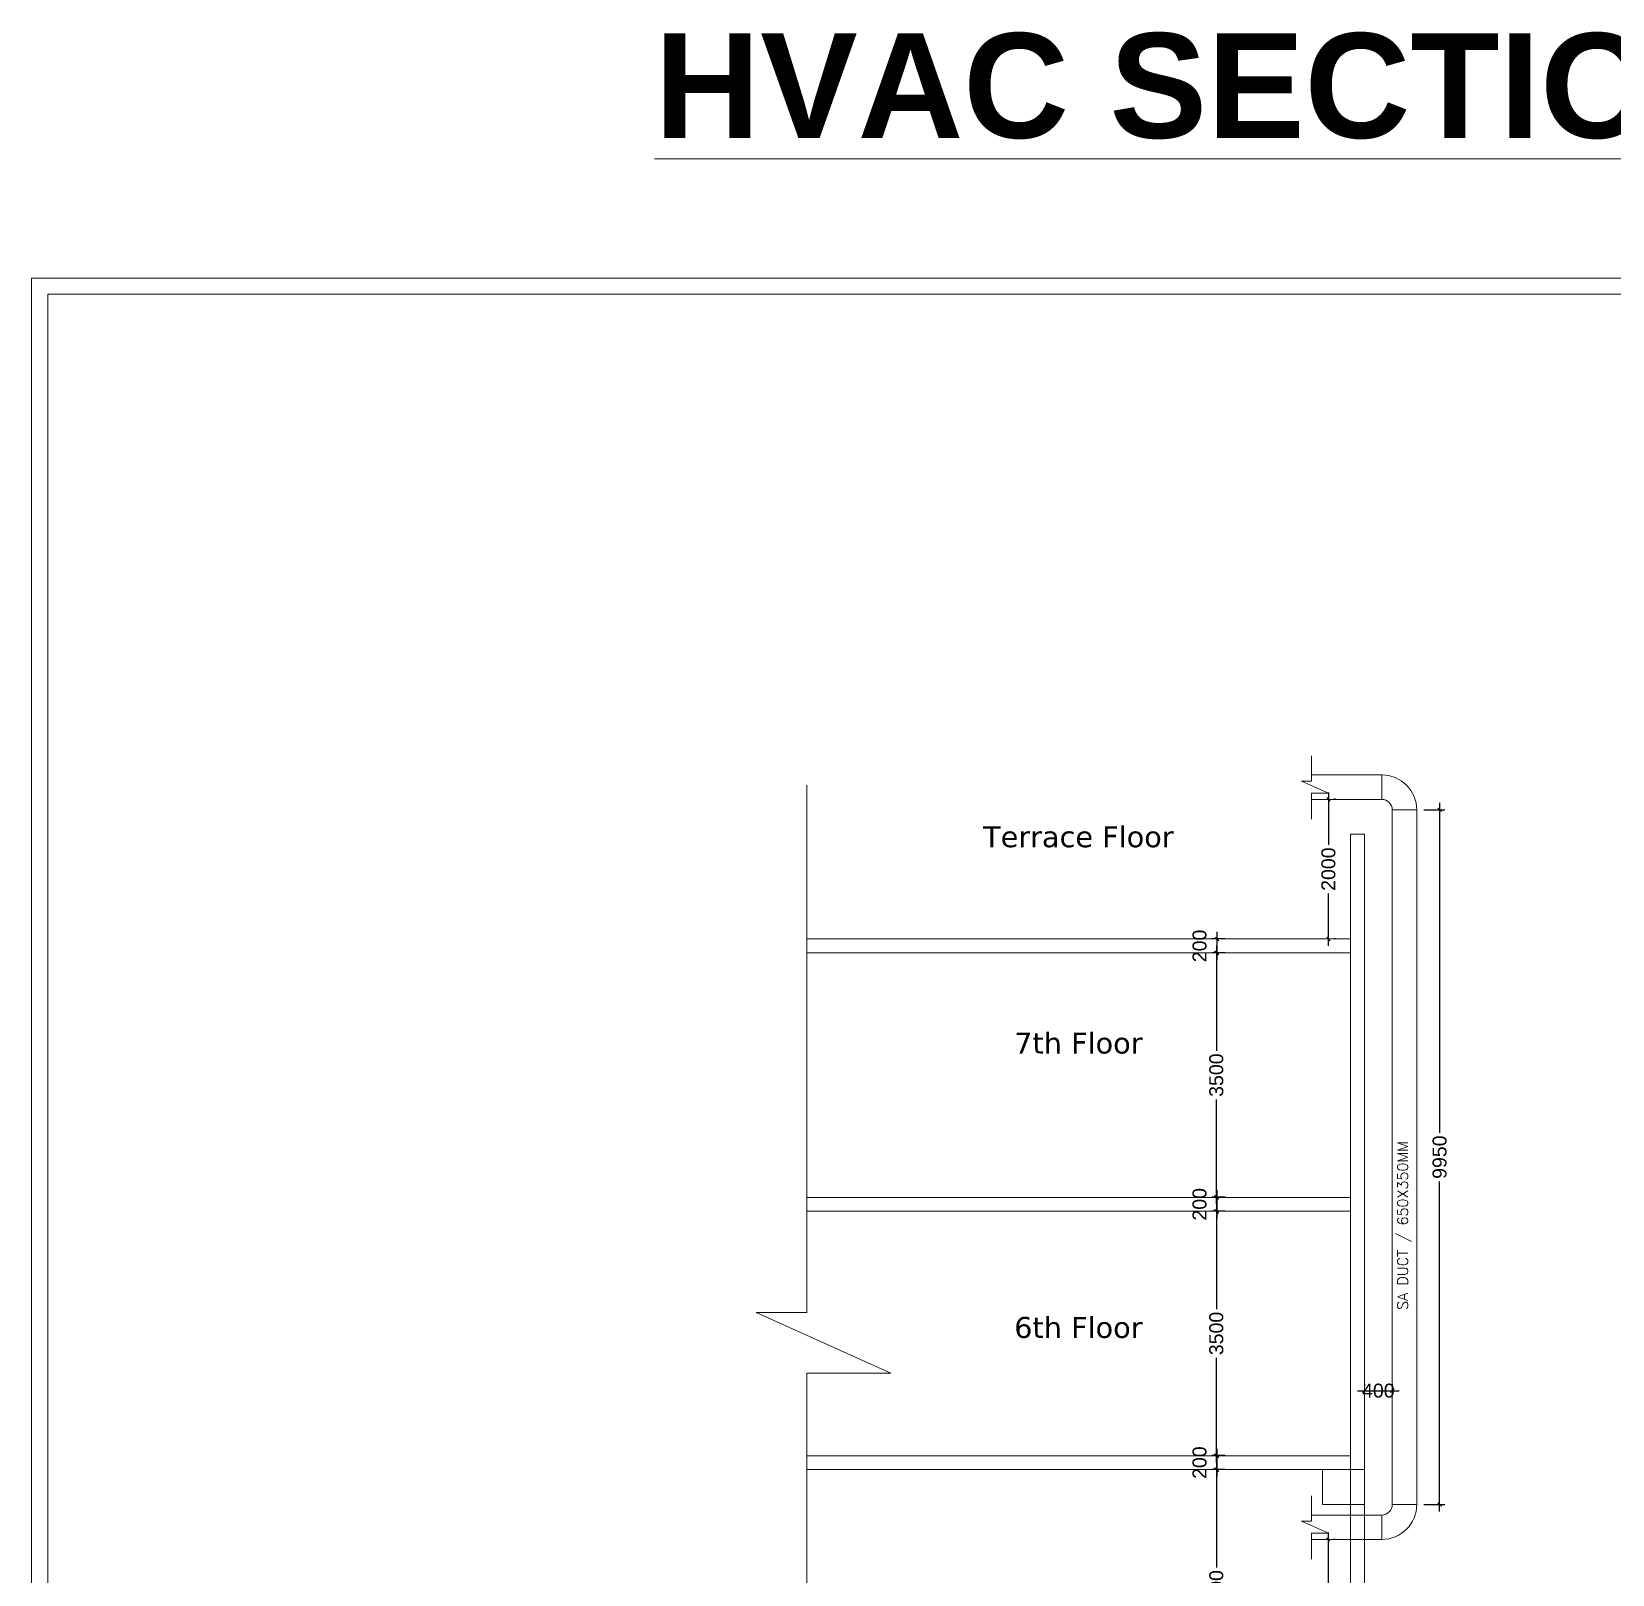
# Model space of a CAD drawing. Extents: x 3552052 to 4102982, y -707811 to -630695.
# Drawn here: x 4057901 to 4080548, y -652790 to -630695 of the extents above; entities that cross this region are included whole.
import ezdxf

# ---------------------------------------------------------------- set-up
doc = ezdxf.new("R2010")
doc.units = 0
doc.header["$LTSCALE"] = 6
doc.header["$MEASUREMENT"] = 0
doc.layers.get('0').update_dxf_attribs({"linetype": 'CONTINUOUS', "lineweight": 0})
doc.layers.get('Defpoints').update_dxf_attribs({"linetype": 'CONTINUOUS', "lineweight": 0})
for name, color, linetype, lineweight in [('MEP_HVAC_RA_DUCT', 1, 'CONTINUOUS', 0), ('MEP_HVAC_SUPPLY_AIR_DUCT', 3, 'CONTINUOUS', 0), ('MEP_HVAC_TEXT', 7, 'CONTINUOUS', 0), ('TITLE', 7, 'CONTINUOUS', 0)]:
    doc.layers.add(name, color=color, linetype=linetype, lineweight=lineweight)
doc.styles.add('ARIAL', font='arial.ttf')
doc.styles.add('VERDANA', font='verdana.ttf')
doc.dimstyles.new('TEXT', dxfattribs={"dimscale": 0, "dimtxt": 500, "dimasz": 100, "dimexe": 75, "dimexo": 100, "dimgap": 50, "dimtad": 0, "dimdec": 0, "dimzin": 0, "dimdsep": 46, "dimtxsty": 'ARIAL', "dimblk": 'OBLIQUE', "dimcen": 0.09, "dimdle": 100, "dimclrd": 256, "dimclre": 256, "dimclrt": 6, "dimadec": 0, "dimazin": 0, "dimtfac": 1, "dimtdec": 0, "dimtofl": 0, "dimtmove": 2, "dimatfit": 3, "dimfxl": 1, "dimfrac": 2, "dimtolj": 1, "dimtzin": 0, "dimarcsym": 0})

# ---------------------------------------------------------------- blocks, each defined once
blk = doc.blocks.new('_Oblique')
at = {"color": 0, "linetype": 'ByBlock', "lineweight": -2}
blk.add_line((-0.5, -0.5), (0.5, 0.5), dxfattribs=at)
blk = doc.blocks.new('*D677')
at = {"layer": 'Defpoints', "color": 0, "linetype": 'ByBlock', "transparency": 16777216}
for p in [(4076477, -652290), (4076477, -654790), (4076477, -654790)]:
    blk.add_point(p, dxfattribs=at)
at = {"layer": 'MEP_HVAC_RA_DUCT', "linetype": 'ByBlock', "lineweight": -2, "transparency": 16777216}
for p, q in [((4076477, -652190), (4076477, -653190)), ((4076577, -652290), (4076552, -652290)), ((4076477, -654890), (4076477, -653890)), ((4076577, -654790), (4076552, -654790))]:
    blk.add_line(p, q, dxfattribs=at)
at = {"layer": 'MEP_HVAC_RA_DUCT', "linetype": 'ByBlock', "lineweight": -2, "transparency": 16777216, "xscale": 50, "yscale": 50, "zscale": 50}
for p, rotation in [((4076477, -652290), 90), ((4076477, -654790), 270)]:
    blk.add_blockref('_Oblique', p, dxfattribs=dict(at, rotation=rotation))
at = {"layer": 'MEP_HVAC_RA_DUCT', "color": 6, "linetype": 'ByBlock', "transparency": 16777216, "insert": (4076477, -653540), "char_height": 200, "attachment_point": 5, "rotation": 90, "style": 'ARIAL'}
blk.add_mtext('\\A1;2500', dxfattribs=at)
blk = doc.blocks.new('*D678')
at = {"layer": 'Defpoints', "color": 0, "linetype": 'ByBlock', "transparency": 16777216}
for p in [(4076995, -650160), (4077395, -650160), (4077395, -650160)]:
    blk.add_point(p, dxfattribs=at)
at = {"layer": 'MEP_HVAC_RA_DUCT', "linetype": 'ByBlock', "lineweight": -2, "transparency": 16777216}
for p, q in [((4076895, -650160), (4077495, -650160)), ((4076995, -650060), (4076995, -650085)), ((4077395, -650060), (4077395, -650085))]:
    blk.add_line(p, q, dxfattribs=at)
at = {"layer": 'MEP_HVAC_RA_DUCT', "linetype": 'ByBlock', "lineweight": -2, "transparency": 16777216, "xscale": 50, "yscale": 50, "zscale": 50, "rotation": 180}
blk.add_blockref('_Oblique', (4076995, -650160), dxfattribs=at)
at = {"layer": 'MEP_HVAC_RA_DUCT', "linetype": 'ByBlock', "lineweight": -2, "transparency": 16777216, "xscale": 50, "yscale": 50, "zscale": 50}
blk.add_blockref('_Oblique', (4077395, -650160), dxfattribs=at)
at = {"layer": 'MEP_HVAC_RA_DUCT', "color": 6, "linetype": 'ByBlock', "transparency": 16777216, "insert": (4077195, -650160), "char_height": 200, "attachment_point": 5, "style": 'ARIAL'}
blk.add_mtext('\\A1;400', dxfattribs=at)
blk = doc.blocks.new('*D679')
at = {"layer": 'Defpoints', "color": 0, "linetype": 'ByBlock', "transparency": 16777216}
for p in [(4077745, -641840), (4078073, -641840), (4077745, -651790)]:
    blk.add_point(p, dxfattribs=at)
at = {"layer": 'MEP_HVAC_RA_DUCT', "linetype": 'ByBlock', "lineweight": -2, "transparency": 16777216}
for p, q in [((4078073, -641740), (4078073, -646467)), ((4077845, -641840), (4078148, -641840)), ((4078073, -651890), (4078073, -647164)), ((4077845, -651790), (4078148, -651790))]:
    blk.add_line(p, q, dxfattribs=at)
at = {"layer": 'MEP_HVAC_RA_DUCT', "linetype": 'ByBlock', "lineweight": -2, "transparency": 16777216, "xscale": 50, "yscale": 50, "zscale": 50}
for p, rotation in [((4078073, -641840), 90), ((4078073, -651790), 270)]:
    blk.add_blockref('_Oblique', p, dxfattribs=dict(at, rotation=rotation))
at = {"layer": 'MEP_HVAC_RA_DUCT', "color": 6, "linetype": 'ByBlock', "transparency": 16777216, "insert": (4078073, -646815), "char_height": 200, "attachment_point": 5, "rotation": 90, "style": 'ARIAL'}
blk.add_mtext('\\A1;9950', dxfattribs=at)
blk = doc.blocks.new('*D680')
at = {"layer": 'Defpoints', "color": 0, "linetype": 'ByBlock', "transparency": 16777216}
for p in [(4074874, -651290), (4074874, -651290), (4074874, -654790)]:
    blk.add_point(p, dxfattribs=at)
at = {"layer": 'MEP_HVAC_RA_DUCT', "linetype": 'ByBlock', "lineweight": -2, "transparency": 16777216}
for p, q in [((4074874, -651190), (4074874, -652692)), ((4074974, -651290), (4074949, -651290)), ((4074874, -654890), (4074874, -653389)), ((4074974, -654790), (4074949, -654790))]:
    blk.add_line(p, q, dxfattribs=at)
at = {"layer": 'MEP_HVAC_RA_DUCT', "linetype": 'ByBlock', "lineweight": -2, "transparency": 16777216, "xscale": 50, "yscale": 50, "zscale": 50}
for p, rotation in [((4074874, -651290), 90), ((4074874, -654790), 270)]:
    blk.add_blockref('_Oblique', p, dxfattribs=dict(at, rotation=rotation))
at = {"layer": 'MEP_HVAC_RA_DUCT', "color": 6, "linetype": 'ByBlock', "transparency": 16777216, "insert": (4074874, -653040), "char_height": 200, "attachment_point": 5, "rotation": 90, "style": 'ARIAL'}
blk.add_mtext('\\A1;3500', dxfattribs=at)
blk = doc.blocks.new('*D681')
at = {"layer": 'Defpoints', "color": 0, "linetype": 'ByBlock', "transparency": 16777216}
for p in [(4074886, -651090), (4075102, -651090), (4075102, -651290)]:
    blk.add_point(p, dxfattribs=at)
at = {"layer": 'MEP_HVAC_RA_DUCT', "linetype": 'ByBlock', "lineweight": -2, "transparency": 16777216}
for p, q in [((4075002, -651090), (4074811, -651090)), ((4074886, -651390), (4074886, -650990)), ((4075002, -651290), (4074811, -651290))]:
    blk.add_line(p, q, dxfattribs=at)
at = {"layer": 'MEP_HVAC_RA_DUCT', "linetype": 'ByBlock', "lineweight": -2, "transparency": 16777216, "xscale": 50, "yscale": 50, "zscale": 50}
for p, rotation in [((4074886, -651090), 90), ((4074886, -651290), 270)]:
    blk.add_blockref('_Oblique', p, dxfattribs=dict(at, rotation=rotation))
at = {"layer": 'MEP_HVAC_RA_DUCT', "color": 6, "linetype": 'ByBlock', "transparency": 16777216, "insert": (4074634, -651190), "char_height": 200, "attachment_point": 5, "rotation": 90, "style": 'ARIAL'}
blk.add_mtext('\\A1;200', dxfattribs=at)
blk = doc.blocks.new('*D682')
at = {"layer": 'Defpoints', "color": 0, "linetype": 'ByBlock', "transparency": 16777216}
for p in [(4074874, -647590), (4074874, -647590), (4074874, -651090)]:
    blk.add_point(p, dxfattribs=at)
at = {"layer": 'MEP_HVAC_RA_DUCT', "linetype": 'ByBlock', "lineweight": -2, "transparency": 16777216}
for p, q in [((4074874, -647490), (4074874, -648992)), ((4074974, -647590), (4074949, -647590)), ((4074874, -651190), (4074874, -649689)), ((4074974, -651090), (4074949, -651090))]:
    blk.add_line(p, q, dxfattribs=at)
at = {"layer": 'MEP_HVAC_RA_DUCT', "linetype": 'ByBlock', "lineweight": -2, "transparency": 16777216, "xscale": 50, "yscale": 50, "zscale": 50}
for p, rotation in [((4074874, -647590), 90), ((4074874, -651090), 270)]:
    blk.add_blockref('_Oblique', p, dxfattribs=dict(at, rotation=rotation))
at = {"layer": 'MEP_HVAC_RA_DUCT', "color": 6, "linetype": 'ByBlock', "transparency": 16777216, "insert": (4074874, -649340), "char_height": 200, "attachment_point": 5, "rotation": 90, "style": 'ARIAL'}
blk.add_mtext('\\A1;3500', dxfattribs=at)
blk = doc.blocks.new('*D683')
at = {"layer": 'Defpoints', "color": 0, "linetype": 'ByBlock', "transparency": 16777216}
for p in [(4074886, -647390), (4075102, -647390), (4075102, -647590)]:
    blk.add_point(p, dxfattribs=at)
at = {"layer": 'MEP_HVAC_RA_DUCT', "linetype": 'ByBlock', "lineweight": -2, "transparency": 16777216}
for p, q in [((4075002, -647390), (4074811, -647390)), ((4074886, -647690), (4074886, -647290)), ((4075002, -647590), (4074811, -647590))]:
    blk.add_line(p, q, dxfattribs=at)
at = {"layer": 'MEP_HVAC_RA_DUCT', "linetype": 'ByBlock', "lineweight": -2, "transparency": 16777216, "xscale": 50, "yscale": 50, "zscale": 50}
for p, rotation in [((4074886, -647390), 90), ((4074886, -647590), 270)]:
    blk.add_blockref('_Oblique', p, dxfattribs=dict(at, rotation=rotation))
at = {"layer": 'MEP_HVAC_RA_DUCT', "color": 6, "linetype": 'ByBlock', "transparency": 16777216, "insert": (4074634, -647490), "char_height": 200, "attachment_point": 5, "rotation": 90, "style": 'ARIAL'}
blk.add_mtext('\\A1;200', dxfattribs=at)
blk = doc.blocks.new('*D684')
at = {"layer": 'Defpoints', "color": 0, "linetype": 'ByBlock', "transparency": 16777216}
for p in [(4074874, -643890), (4074874, -643890), (4074874, -647390)]:
    blk.add_point(p, dxfattribs=at)
at = {"layer": 'MEP_HVAC_RA_DUCT', "linetype": 'ByBlock', "lineweight": -2, "transparency": 16777216}
for p, q in [((4074874, -643790), (4074874, -645292)), ((4074974, -643890), (4074949, -643890)), ((4074874, -647490), (4074874, -645989)), ((4074974, -647390), (4074949, -647390))]:
    blk.add_line(p, q, dxfattribs=at)
at = {"layer": 'MEP_HVAC_RA_DUCT', "linetype": 'ByBlock', "lineweight": -2, "transparency": 16777216, "xscale": 50, "yscale": 50, "zscale": 50}
for p, rotation in [((4074874, -643890), 90), ((4074874, -647390), 270)]:
    blk.add_blockref('_Oblique', p, dxfattribs=dict(at, rotation=rotation))
at = {"layer": 'MEP_HVAC_RA_DUCT', "color": 6, "linetype": 'ByBlock', "transparency": 16777216, "insert": (4074874, -645640), "char_height": 200, "attachment_point": 5, "rotation": 90, "style": 'ARIAL'}
blk.add_mtext('\\A1;3500', dxfattribs=at)
blk = doc.blocks.new('*D685')
at = {"layer": 'Defpoints', "color": 0, "linetype": 'ByBlock', "transparency": 16777216}
for p in [(4074886, -643690), (4075102, -643690), (4075102, -643890)]:
    blk.add_point(p, dxfattribs=at)
at = {"layer": 'MEP_HVAC_RA_DUCT', "linetype": 'ByBlock', "lineweight": -2, "transparency": 16777216}
for p, q in [((4074886, -643990), (4074886, -643590)), ((4075002, -643690), (4074811, -643690)), ((4075002, -643890), (4074811, -643890))]:
    blk.add_line(p, q, dxfattribs=at)
at = {"layer": 'MEP_HVAC_RA_DUCT', "linetype": 'ByBlock', "lineweight": -2, "transparency": 16777216, "xscale": 50, "yscale": 50, "zscale": 50}
for p, rotation in [((4074886, -643690), 90), ((4074886, -643890), 270)]:
    blk.add_blockref('_Oblique', p, dxfattribs=dict(at, rotation=rotation))
at = {"layer": 'MEP_HVAC_RA_DUCT', "color": 6, "linetype": 'ByBlock', "transparency": 16777216, "insert": (4074634, -643790), "char_height": 200, "attachment_point": 5, "rotation": 90, "style": 'ARIAL'}
blk.add_mtext('\\A1;200', dxfattribs=at)
blk = doc.blocks.new('*D686')
at = {"layer": 'Defpoints', "color": 0, "linetype": 'ByBlock', "transparency": 16777216}
for p in [(4076480, -641690), (4076480, -643690), (4076480, -643690)]:
    blk.add_point(p, dxfattribs=at)
at = {"layer": 'MEP_HVAC_RA_DUCT', "linetype": 'ByBlock', "lineweight": -2, "transparency": 16777216}
for p, q in [((4076480, -641590), (4076480, -642340)), ((4076580, -641690), (4076555, -641690)), ((4076480, -643790), (4076480, -643040)), ((4076580, -643690), (4076555, -643690))]:
    blk.add_line(p, q, dxfattribs=at)
at = {"layer": 'MEP_HVAC_RA_DUCT', "linetype": 'ByBlock', "lineweight": -2, "transparency": 16777216, "xscale": 50, "yscale": 50, "zscale": 50}
for p, rotation in [((4076480, -641690), 90), ((4076480, -643690), 270)]:
    blk.add_blockref('_Oblique', p, dxfattribs=dict(at, rotation=rotation))
at = {"layer": 'MEP_HVAC_RA_DUCT', "color": 6, "linetype": 'ByBlock', "transparency": 16777216, "insert": (4076480, -642690), "char_height": 200, "attachment_point": 5, "rotation": 90, "style": 'ARIAL'}
blk.add_mtext('\\A1;2000', dxfattribs=at)

msp = doc.modelspace()

# ---------------------------------------------------------------- linework, layer by layer
for points in [[(4102982.1, -634223.7), (4102982.1, -666235.1), (4057900.9, -666235.1), (4057900.9, -634223.7)], [(4102750.3, -634455.5), (4102750.3, -666003.3), (4058132.8, -666003.3), (4058132.8, -634455.5)]]:
    msp.add_lwpolyline(points, close=True)
at = {"layer": 'MEP_HVAC_RA_DUCT', "color": 8, "linetype": 'ByBlock'}
for p, q in [((4076239.2, -641066.9), (4076239.2, -641428.5)), ((4076239.2, -641428.5), (4076094.3, -641428.5)), ((4076094.3, -641428.5), (4076480.4, -641602.2)), ((4076480.4, -641602.2), (4076239.2, -641602.2)), ((4076239.2, -641602.2), (4076239.2, -641974.2)), ((4076995.1, -642190.4), (4076795.1, -642190.4)), ((4076795.1, -642190.4), (4076795.1, -656990.4)), ((4076995.1, -656990.4), (4076995.1, -642190.4)), ((4076239.2, -651666.9), (4076239.2, -652028.5)), ((4076239.2, -652028.5), (4076094.3, -652028.5)), ((4076094.3, -652028.5), (4076480.4, -652202.2)), ((4076480.4, -652202.2), (4076239.2, -652202.2)), ((4076239.2, -652202.2), (4076239.2, -652574.2))]:
    msp.add_line(p, q, dxfattribs=at)
for points in [[(4069006.5, -641486.7), (4069006.5, -649040.9), (4068282.3, -649040.9), (4070212.4, -649909.2), (4069006.5, -649909.2), (4069006.5, -656990.4)], [(4076795.1, -643690.4), (4069006.5, -643690.4)], [(4076795.1, -643890.4), (4069006.5, -643890.4)], [(4076795.1, -647390.4), (4069006.5, -647390.4)], [(4076795.1, -647590.4), (4069006.5, -647590.4)], [(4076795.1, -651090.4), (4069006.5, -651090.4)], [(4076795.1, -651290.4), (4069006.5, -651290.4)], [(4076395.1, -651290.4), (4076395.1, -651790.4), (4076995.1, -651790.4), (4076995.1, -651290.4), (4076395.1, -651290.4)]]:
    msp.add_lwpolyline(points, dxfattribs=at)
at = {"layer": 'MEP_HVAC_SUPPLY_AIR_DUCT', "linetype": 'ByBlock'}
for points in [[(4077245.1, -652290.4, 0.4142136), (4077745.1, -651790.4), (4077745.1, -643690.4), (4077745.1, -641840.4, 0.4142136), (4077245.1, -641340.4), (4076239.2, -641340.4)], [(4077245.1, -651940.4, 0.4142136), (4077395.1, -651790.4), (4077395.1, -643690.4), (4077395.1, -641840.4, 0.4142136), (4077245.1, -641690.4), (4076239.2, -641690.4)]]:
    msp.add_lwpolyline(points, format="xyb", dxfattribs=at)
for points in [[(4077245.1, -641340.4), (4077245.1, -641690.4)], [(4077395.1, -641840.4), (4077745.1, -641840.4)], [(4076239.2, -651940.4), (4077245.1, -651940.4)], [(4077245.1, -652290.4), (4077245.1, -651940.4)], [(4077395.1, -651790.4), (4077745.1, -651790.4)], [(4076239.2, -652290.4), (4077245.1, -652290.4)]]:
    msp.add_lwpolyline(points, dxfattribs=at)

# ---------------------------------------------------------------- texts
at = {"layer": 'MEP_HVAC_TEXT', "color": 8, "linetype": 'ByBlock', "char_height": 300, "width": 4792.067, "attachment_point": 1, "rotation": 359.99312, "style": 'VERDANA'}
for s, insert in [('\\pxqc;{\\C3;Terrace Floor}', (4070501.3, -642075.6, 0)), ('\\pxqc;{\\C3;7th Floor}', (4070501.3, -645030.3, 0)), ('\\pxqc;{\\C3;6th Floor}', (4070501.3, -649103.5, 0))]:
    msp.add_mtext(s, dxfattribs=dict(at, insert=insert))
at = {"layer": 'MEP_HVAC_TEXT', "color": 0, "linetype": 'ByBlock', "insert": (4077468.8, -649521.7), "char_height": 150, "width": 3456.841, "attachment_point": 1, "rotation": 89.99312, "style": 'VERDANA'}
msp.add_mtext('\\pxqc;{\\Fromans|c0;\\C3;SA\\C0; DUCT / 650X350MM}', dxfattribs=at)
at = {"layer": 'TITLE', "color": 6, "insert": (4079338.5, -630717.4), "char_height": 1500, "width": 36564.74, "attachment_point": 2, "style": 'ARIAL'}
msp.add_mtext('{\\L\\fArial|b1|i0|c0|p34;HVAC SECTION LAYOUT}', dxfattribs=at)

# ---------------------------------------------------------------- dimensions: what is measured, and where the dimension line sits
at = {"layer": 'MEP_HVAC_RA_DUCT', "linetype": 'ByBlock'}
for base, p1, p2, picture, middle in [((4076480.4, -643690.4), (4076480.4, -641690.4), (4076480.4, -643690.4), '*D686', (4076480.4, -642690.4)), ((4078072.6, -641840.4), (4077745.1, -651790.4), (4077745.1, -641840.4), '*D679', (4078072.6, -646815.4)), ((4074885.7, -643690.4), (4075101.6, -643890.4), (4075101.6, -643690.4), '*D685', (4074633.6, -643790.4)), ((4074873.6, -643890.4), (4074873.6, -647390.4), (4074873.6, -643890.4), '*D684', (4074873.6, -645640.4)), ((4074885.7, -647390.4), (4075101.6, -647590.4), (4075101.6, -647390.4), '*D683', (4074633.6, -647490.4)), ((4074873.6, -647590.4), (4074873.6, -651090.4), (4074873.6, -647590.4), '*D682', (4074873.6, -649340.4)), ((4074885.7, -651090.4), (4075101.6, -651290.4), (4075101.6, -651090.4), '*D681', (4074633.6, -651190.4)), ((4074873.6, -651290.4), (4074873.6, -654790.4), (4074873.6, -651290.4), '*D680', (4074873.6, -653040.4)), ((4076477.2, -654790.4), (4076477.2, -652290.4), (4076477.2, -654790.4), '*D677', (4076477.2, -653540.4))]:
    dim = msp.add_linear_dim(base=base, p1=p1, p2=p2, angle=90, dimstyle='TEXT', override={"dimscale": 1, "dimtxt": 200, "dimasz": 50}, dxfattribs=at)
    dim.commit()
    dim.dimension.update_dxf_attribs({"geometry": picture, "text_midpoint": middle})
dim = msp.add_linear_dim(base=(4077395.1, -650159.7), p1=(4076995.1, -650159.7), p2=(4077395.1, -650159.7), dimstyle='TEXT', override={"dimscale": 1, "dimtxt": 200, "dimasz": 50}, dxfattribs=at)
dim.commit()
dim.dimension.update_dxf_attribs({"geometry": '*D678', "text_midpoint": (4077195.1, -650159.7), "dimtype": 160})

doc.saveas('drawing.dxf')
